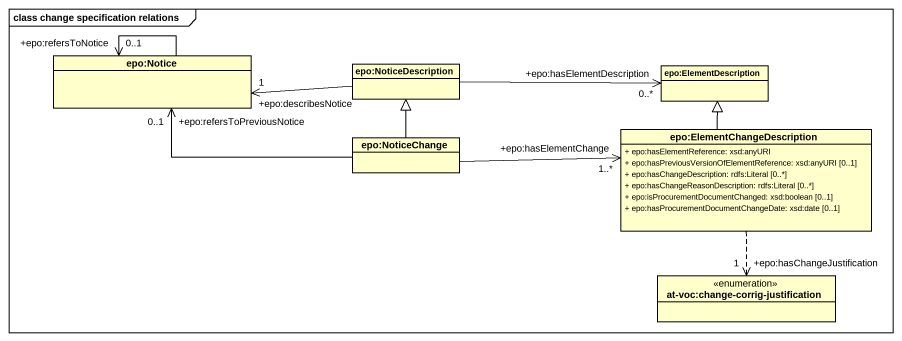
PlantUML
@startuml
mainframe class change specification relations
hide circle
hide empty members
skinparam classAttributeIconSize 0
class "epo:Notice" as epo_Notice
class "epo:NoticeDescription" as epo_NoticeDescription
class "epo:ElementDescription" as epo_ElementDescription
class "epo:NoticeChange" as epo_NoticeChange
class "epo:ElementChangeDescription" as epo_ElementChangeDescription {
  + epo:hasElementReference: xsd:anyURI
  + epo:hasPreviousVersionOfElementReference: xsd:anyURI [0..1]
  + epo:hasChangeDescription: rdfs:Literal [0..*]
  + epo:hasChangeReasonDescription: rdfs:Literal [0..*]
  + epo:isProcurementDocumentChanged: xsd:boolean [0..1]
  + epo:hasProcurementDocumentChangeDate: xsd:date [0..1]
}
enum "at-voc:change-corrig-justification" as at_voc_change_corrig
epo_Notice --> "+epo:refersToNotice\n0..1" epo_Notice
epo_NoticeDescription -left-> "+epo:describesNotice\n1" epo_Notice
epo_NoticeDescription -right-> "+epo:hasElementDescription\n0..*" epo_ElementDescription
epo_NoticeChange -left-> "+epo:refersToPreviousNotice\n0..1" epo_Notice
epo_NoticeChange -up-|> epo_NoticeDescription
epo_NoticeChange -right-> "+epo:hasElementChange\n1..*" epo_ElementChangeDescription
epo_ElementChangeDescription -up-|> epo_ElementDescription
epo_ElementChangeDescription ..> "+epo:hasChangeJustification\n1" at_voc_change_corrig
@enduml
